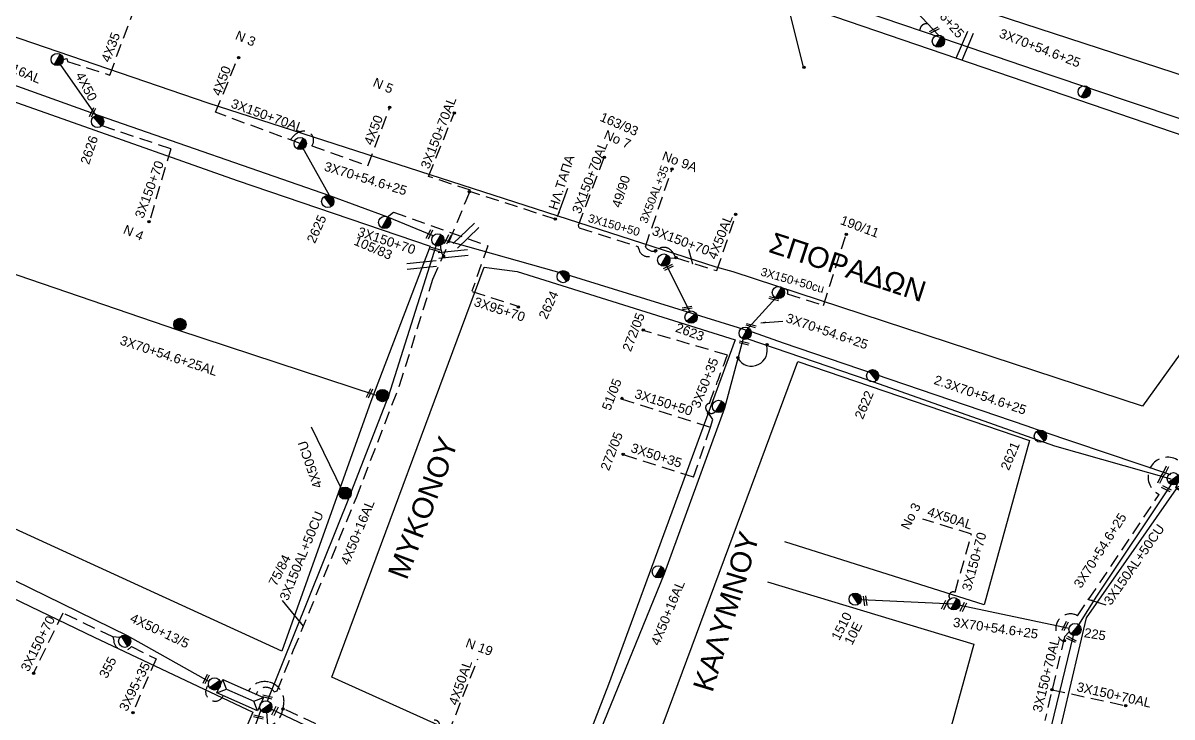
# Model space of a CAD drawing. Header units: millimetres. Extents: x 898 to 5598, y 789 to 3443.
# Drawn here: x 1534.7 to 1756.1, y 941.4 to 1075 of the extents above; entities that cross this region are included whole.
import ezdxf

# ---------------------------------------------------------------- set-up
doc = ezdxf.new("R2010")
doc.units = ezdxf.units.MM
doc.linetypes.add('DASHED', pattern=[19.05, 12.7, -6.35])
for name, color, linetype in [('Άγνωστα', 7, 'Continuous'), ('Γυμνά εναέρια ΧΤ (3Φ)   4x50CU', 7, 'Continuous'), ('Γυμνά εναέρια ΧΤ και ΦΟΠ (3Φ)   4x50+16AL', 7, 'Continuous'), ('Επιγραφές - Σχήματα', 7, 'Continuous'), ('Καλώδια Χ.Τ. 3Χ50+35', 7, 'DASHED'), ('Καλώδια ΧΤ   3x150+50AL', 7, 'DASHED'), ('Καλώδια ΧΤ   3x150+50AL XLPE', 7, 'DASHED'), ('Καλώδια ΧΤ   3x150+50CU', 7, 'DASHED'), ('Καλώδια ΧΤ   3x150+70AL', 7, 'DASHED'), ('Καλώδια ΧΤ   3x150AL+50CU', 7, 'DASHED'), ('Καλώδια ΧΤ   3x95+35 CU', 7, 'DASHED'), ('Καλώδια ΧΤ   3x95+35 XLPE', 7, 'DASHED'), ('Μηχανική τομή', 7, 'Continuous'), ('Στύλος Ξύλινος', 7, 'Continuous'), ('Στύλος Ξύλινος @ 1', 7, 'Continuous'), ('Στύλος ΦΜ', 7, 'Continuous'), ('Στύλος ΦΜ @ 1', 7, 'Continuous'), ('Συνδέσεις', 7, 'Continuous'), ('Συνεστραμμένα ΧΤ   3x70+54.6+25 AL', 7, 'SYN_LINE'), ('Τομή', 7, 'Continuous'), ('Υποσταθμός εναέριος 2 στύλων', 7, 'Continuous'), ('Υποσταθμός πόλεως', 7, 'Continuous'), ('Υπόβαθρο ΔΕΗ', 7, 'Continuous'), ('Υπόγεια καλώδια Παροχών ΧΤ   4x50AL', 7, 'DASHED')]:
    doc.layers.add(name, color=color, linetype=linetype)
doc.styles.add('arial', font='arial.ttf')
doc.styles.get("Standard").update_dxf_attribs({"font": 'arial.ttf'})
doc.linetypes.add('SYN_LINE', pattern='A,0.5,-0.0001,["/\\/\\/\\/",Standard,S=0.1,R=0,X=0,Y=-0.05],-0.25', length=0.7501)
doc.dimstyles.new('ISO-25', dxfattribs={"dimtxt": 2.5, "dimasz": 2.5, "dimexe": 1.25, "dimexo": 0.625, "dimtad": 1, "dimtxsty": 'Standard', "dimcen": 2.5, "dimadec": 0, "dimazin": 0, "dimtfac": 1, "dimtmove": 0, "dimatfit": 3, "dimfxl": 1, "dimarcsym": 0})

# ---------------------------------------------------------------- blocks, each defined once
blk = doc.blocks.new('ΥΠΑΡΧΩΝ ΤΣΙΜΕΝΤΕΝΙΟΣ ΣΤΥΛΟΣ')
at = {"layer": 'Στύλος ΦΜ'}
blk.add_hatch(color=7, dxfattribs=at).paths.add_polyline_path([(-1.29, -2.28, 0.574793), (2.62, 0, 0.268822), (1.3, 2.27)])
at = {"layer": 'Στύλος ΦΜ', "color": 7}
blk.add_line((-1.29, -2.28), (1.3, 2.27), dxfattribs=at)
blk.add_circle((0, 0), 2.62, dxfattribs=at)
at = {"layer": 'Στύλος ΦΜ', "flags": 4}
for tag, p in [('ΑΡΙΘΜΟΣ', (-4.68, 8.05)), ('ΤΥΠΟΣ', (-4.91, 3.03))]:
    blk.add_attdef(tag, p, '', height=4, dxfattribs=at)
blk = doc.blocks.new('ΥΠΑΡΧΩΝ ΞΥΛΙΝΟΣ ΣΤΥΛΟΣ')
at = {"layer": 'Στύλος Ξύλινος'}
h = blk.add_hatch(color=7, dxfattribs=at)
h.paths.add_polyline_path([(-2.62, 0, 0.270008), (-1.29, -2.28), (1.3, 2.27, 0.576266)])
h.paths.add_polyline_path([(-1.29, -2.28, 0.574793), (2.62, 0, 0.268822), (1.3, 2.27)])
at = {"layer": 'Στύλος Ξύλινος', "color": 7}
blk.add_line((-1.29, -2.28), (1.3, 2.27), dxfattribs=at)
blk.add_circle((0, 0), 2.62, dxfattribs=at)
at = {"layer": 'Στύλος Ξύλινος', "flags": 4}
for tag, p in [('ΑΡΙΘΜΟΣ', (-4.91, 8.6)), ('ΤΥΠΟΣ', (-4.85, 3.39))]:
    blk.add_attdef(tag, p, '', height=4, dxfattribs=at)
blk = doc.blocks.new('ΥΠΟΣΤΑΘΜΟΣ ΕΝΑΕΡΙΟΣ ΕΠΙ 2 ΣΤΥΛΩΝ')
at = {"layer": 'Υποσταθμός εναέριος 2 στύλων', "linetype": 'Continuous'}
for points in [[(-11.97, -2.11, 0.574793), (-8.45, -0.07, 0.268822), (-9.64, 1.98)], [(9.68, -2.15, 0.574793), (13.19, -0.1, 0.268822), (12.01, 1.95)]]:
    blk.add_hatch(color=256, dxfattribs=at).paths.add_polyline_path(points)
for p, q in [((-11.97, -2.11), (-9.64, 1.98)), ((9.68, -2.15), (12.01, 1.95))]:
    blk.add_line(p, q, dxfattribs=at)
for centre in [(-10.81, -0.07), (10.84, -0.1)]:
    blk.add_circle(centre, 2.36, dxfattribs=at)
at = {"layer": 'Υποσταθμός πόλεως', "linetype": 'Continuous', "ltscale": 40}
blk.add_lwpolyline([(-8.57, 2.82), (8.57, 2.82), (8.57, -2.82), (-8.57, -2.82)], close=True, dxfattribs=at)
for points in [[(-5.75, 0), (-8.57, 2.82)], [(-8.57, -2.82), (-5.75, 0)], [(-5.75, 0), (5.75, 0)], [(5.75, 0), (8.57, 2.82)], [(8.57, -2.82), (5.75, 0)]]:
    blk.add_lwpolyline(points, dxfattribs=at)
at = {"layer": 'Υποσταθμός εναέριος 2 στύλων', "ltscale": 40, "flags": 1}
for tag, p in [('ΜΕΤΑΣΧΗΜΑΤΙΣΜΟΣ', (14.09, 2.51)), ('ΙΣΧΥΣ', (14.07, -0.28)), ('ΑΡΙΘΜΟΣ', (14.19, -3))]:
    blk.add_attdef(tag, p, '', height=1.8, dxfattribs=at)
blk = doc.blocks.new('ΜΗΧΑΝΙΚΗ ΤΟΜΗ')
at = {"layer": 'Μηχανική τομή', "ltscale": 40}
for p, q in [((-1.89, 0.78), (1.89, 0.78)), ((1.89, 0), (-1.89, 0))]:
    blk.add_line(p, q, dxfattribs=at)
blk = doc.blocks.new('ΤΟΜΗ')
at = {"layer": 'Τομή', "ltscale": 40}
for p, q in [((-5.68, 0), (5.68, 0)), ((5.68, -2.33), (-5.68, -2.33))]:
    blk.add_line(p, q, dxfattribs=at)
blk = doc.blocks.new('_ΣΥΝΔΕΣΗ')
at = {"layer": 'Συνδέσεις', "linetype": 'SYN_LINE', "ltscale": 40}
blk.add_hatch(color=256, dxfattribs=at).paths.add_polyline_path([(0.5, -0.01, 1), (-0.5, -0.01, 1)])
at = {"layer": 'Συνδέσεις'}
blk.add_circle((0, -0.01), 0.5, dxfattribs=at)

msp = doc.modelspace()

# ---------------------------------------------------------------- linework, layer by layer
at = {"layer": 'Άγνωστα', "color": 62, "linetype": 'SYN_LINE', "ltscale": 15}
msp.add_lwpolyline([(1681.58, 1080.47), (1685.05, 1066.61)], dxfattribs=at)
at = {"layer": 'Άγνωστα', "color": 30, "linetype": 'DASHED', "ltscale": 0.2}
for points in [[(1656.74, 1031.15), (1656.74, 1031.15), (1656.74, 1031.15, -0.325002), (1654.63, 1031.96), (1659.74, 1046.86)], [(1641.89, 1035.61), (1653.18, 1032.01), (1653.43, 1031.27, 0.639917), (1656.59, 1030.92, -0.482149), (1659.53, 1031.31, -0.097083), (1660.48, 1029.8, 0.955921)]]:
    msp.add_lwpolyline(points, format="xyb", dxfattribs=at)
at = {"layer": 'Άγνωστα', "color": 30}
for points in [[(1615.83, 1033.28), (1639.51, 1026.63), (1675.2, 1015.55)], [(1658.72, 1028.35), (1663.17, 1019.4)]]:
    msp.add_lwpolyline(points, dxfattribs=at)
at = {"layer": 'Άγνωστα', "color": 1, "linetype": 'DASHED', "ltscale": 0.2}
msp.add_lwpolyline([(1621.26, 1023.35), (1630.03, 1020.51)], dxfattribs=at)
at = {"layer": 'Άγνωστα', "color": 62, "linetype": 'SYN_LINE', "ltscale": 20}
msp.add_lwpolyline([(1674.39, 1014.25), (1697.51, 1006.31), (1733.44, 993.6), (1755.87, 987.25), (1755.87, 987.25)], dxfattribs=at)
at = {"layer": 'Άγνωστα', "color": 30, "linetype": 'SYN_LINE', "ltscale": 20}
msp.add_lwpolyline([(1675.2, 1015.55), (1681.2, 1013.48), (1728.14, 997.49), (1730.97, 996.45), (1755.81, 988.11)], dxfattribs=at)
at = {"layer": 'Άγνωστα', "color": 1, "linetype": 'Continuous', "ltscale": 0.2}
msp.add_lwpolyline([(1570.54, 948.24), (1554.87, 957.06), (1523.57, 972.34), (1495.39, 985.62), (1469.26, 998.13), (1443.76, 1009.87)], dxfattribs=at)
at = {"layer": 'Άγνωστα', "color": 151}
msp.add_lwpolyline([(1582.6, 942.91), (1612.48, 928.75), (1641.34, 927.62), (1677.53, 910.05), (1720.12, 889.97)], dxfattribs=at)
at = {"layer": 'Γυμνά εναέρια ΧΤ (3Φ)   4x50CU', "color": 1}
msp.add_lwpolyline([(1548.86, 1057.22), (1541.98, 1067.04)], dxfattribs=at)
at = {"layer": 'Γυμνά εναέρια ΧΤ (3Φ)   4x50CU', "color": 62, "linetype": 'SYN_LINE', "ltscale": 15}
msp.add_lwpolyline([(1596.21, 985.12), (1590.34, 997.24)], dxfattribs=at)
at = {"layer": 'Γυμνά εναέρια ΧΤ και ΦΟΠ (3Φ)   4x50+16AL', "color": 1, "ltscale": 40}
msp.add_lwpolyline([(1613.78, 1034.08), (1605, 1037.67), (1593.85, 1041.78), (1549.49, 1057.18), (1518.82, 1068.14)], dxfattribs=at)
at = {"layer": 'Γυμνά εναέρια ΧΤ και ΦΟΠ (3Φ)   4x50+16AL', "color": 62, "ltscale": 40}
for points in [[(1581.83, 944.52), (1597.89, 984.43), (1597.96, 984.69), (1605.18, 1003.31), (1614.3, 1032.15)], [(1673.47, 1014.3), (1669.87, 1000.89), (1658.22, 968.97), (1641.78, 928.71)]]:
    msp.add_lwpolyline(points, dxfattribs=at)
at = {"layer": 'Καλώδια Χ.Τ. 3Χ50+35', "color": 62, "linetype": 'DASHED', "ltscale": 0.2}
msp.add_lwpolyline([(1667.63, 998.69), (1666.53, 1000.33, -0.652721), (1666.96, 1001.81, 0.000476), (1670.43, 1011.08), (1653.94, 1015.93)], format="xyb", dxfattribs=at)
msp.add_lwpolyline([(1663.89, 987.58), (1650.13, 991.96)], dxfattribs=at)
at = {"layer": 'Καλώδια ΧΤ   3x150+50AL', "color": 62, "linetype": 'DASHED', "ltscale": 0.2}
msp.add_lwpolyline([(1649.99, 1002.71), (1667.17, 997.24), (1667.63, 998.69)], dxfattribs=at)
at = {"layer": 'Καλώδια ΧΤ   3x150+50AL XLPE', "color": 6, "linetype": 'DASHED', "ltscale": 0.2}
msp.add_lwpolyline([(1637.27, 1037.28), (1620.82, 1042.58)], dxfattribs=at)
at = {"layer": 'Καλώδια ΧΤ   3x150+50AL XLPE', "color": 3, "linetype": 'DASHED', "ltscale": 0.2}
msp.add_lwpolyline([(1663.89, 987.58), (1667.17, 997.24)], dxfattribs=at)
at = {"layer": 'Καλώδια ΧΤ   3x150+50AL XLPE', "color": 6, "linetype": 'DASHED', "ltscale": 0.2}
msp.add_arc((1620.85, 1032.54), 5.73, 180.9559, 204.9187, dxfattribs=at)
at = {"layer": 'Καλώδια ΧΤ   3x150+50AL XLPE', "color": 7, "linetype": 'Continuous', "ltscale": 0.2}
msp.add_arc((1675.07, 1012.03), 3.05, 211.2518, 19.0462, dxfattribs=at)
at = {"layer": 'Καλώδια ΧΤ   3x150+50AL XLPE', "color": 3, "linetype": 'DASHED', "ltscale": 0.2}
msp.add_arc((1667.31, 1001.09), 1.22, 243.1046, 314.1059, dxfattribs=at)
at = {"layer": 'Καλώδια ΧΤ   3x150+50AL XLPE', "color": 1, "linetype": 'DASHED', "ltscale": 0.2}
msp.add_arc((1571.7, 946.26), 1.78, 132.2351, 334.3673, dxfattribs=at)
at = {"layer": 'Καλώδια ΧΤ   3x150+50CU', "color": 27, "ltscale": 0.2}
msp.add_lwpolyline([(1737.89, 960.91), (1753.62, 984.27)], dxfattribs=at)
msp.add_arc((1736.5, 958.46), 2.82, 60.3938, 241.8537, dxfattribs=at)
at = {"layer": 'Καλώδια ΧΤ   3x150+50CU', "color": 85, "linetype": 'DASHED', "ltscale": 0.2}
msp.add_arc((1580.92, 943.36), 3.87, 270.3692, 355.4826, dxfattribs=at)
at = {"layer": 'Καλώδια ΧΤ   3x150+70AL', "color": 1, "ltscale": 0.2}
for points in [[(1542.48, 1068.01), (1543.17, 1068.17), (1543.3, 1067.61), (1551.44, 1065), (1556.28, 1077.93)], [(1571.82, 1057.84), (1576.12, 1068.29)], [(1588.37, 1051.44), (1588.15, 1051.83), (1571.82, 1057.84)], [(1549.93, 1055.29), (1563.2, 1050.84), (1559.05, 1036.65)]]:
    msp.add_lwpolyline(points, dxfattribs=at)
at = {"layer": 'Καλώδια ΧΤ   3x150+70AL', "color": 6, "ltscale": 0.2}
msp.add_lwpolyline([(1620.08, 1040.86), (1620.93, 1042.82), (1612.87, 1045.48), (1617.77, 1057.68)], dxfattribs=at)
at = {"layer": 'Καλώδια ΧΤ   3x150+70AL', "color": 1, "linetype": 'SYN_LINE', "ltscale": 10}
msp.add_lwpolyline([(1593.81, 1041.8), (1588.37, 1051.44)], dxfattribs=at)
at = {"layer": 'Καλώδια ΧΤ   3x150+70AL', "color": 30, "ltscale": 0.2}
msp.add_lwpolyline([(1641.89, 1035.61), (1641.72, 1036.11), (1646.69, 1049.15)], dxfattribs=at)
at = {"layer": 'Καλώδια ΧΤ   3x150+70AL', "color": 1, "linetype": 'DASHED', "ltscale": 0.2}
for points in [[(1604.88, 1037.68), (1606.12, 1038.61), (1624.28, 1032.14), (1621.2, 1023.38), (1621.2, 1023.38)], [(1553.38, 956.73), (1552.03, 956.86), (1542.4, 961.44), (1536.72, 949.82)]]:
    msp.add_lwpolyline(points, dxfattribs=at)
at = {"layer": 'Καλώδια ΧΤ   3x150+70AL', "color": 27, "linetype": 'DASHED', "ltscale": 0.2}
for points in [[(1714.28, 965.43), (1717.48, 976.63)], [(1732.97, 946.68), (1747.15, 943.61)]]:
    msp.add_lwpolyline(points, dxfattribs=at)
at = {"layer": 'Καλώδια ΧΤ   3x150+70AL', "color": 27, "ltscale": 0.2}
msp.add_lwpolyline([(1736.29, 957.85), (1735.37, 956.86), (1731.58, 940.75)], dxfattribs=at)
at = {"layer": 'Καλώδια ΧΤ   3x150+70AL', "color": 85, "ltscale": 0.2}
msp.add_lwpolyline([(1640.28, 927.1), (1639.43, 926.5), (1635.78, 916.58), (1615.16, 926.17), (1615.14, 927.34, 0.398974), (1611.92, 930.61), (1584.77, 943.06), (1584.77, 943.06, 0.453792), (1582.01, 948.18, 0.314985), (1578.16, 946.44, 1.994134)], format="xyb", dxfattribs=at)
at = {"layer": 'Καλώδια ΧΤ   3x150+70AL', "color": 27, "ltscale": 0.2}
msp.add_arc((1755.24, 987.67), 3.77, 0.217, 244.514, dxfattribs=at)
at = {"layer": 'Καλώδια ΧΤ   3x150+70AL', "color": 27, "linetype": 'DASHED', "ltscale": 0.2}
msp.add_arc((1713.92, 964.7), 0.818, 64.342, 221.2366, dxfattribs=at)
at = {"layer": 'Καλώδια ΧΤ   3x150AL+50CU', "color": 0, "linetype": 'SYN_LINE', "ltscale": 10}
msp.add_line((1673.88, 1015.62), (1679.76, 1022.15), dxfattribs=at)
at = {"layer": 'Καλώδια ΧΤ   3x150AL+50CU', "color": 6, "ltscale": 0.2}
msp.add_lwpolyline([(1579.87, 945.74), (1579.61, 945.7, -0.647261), (1583.15, 946.25), (1583.72, 946.46), (1586.87, 954.35), (1598.97, 983.67), (1607.27, 1005.25), (1613.69, 1025.71), (1616.92, 1033.07), (1620.08, 1040.86)], format="xyb", dxfattribs=at)
at = {"layer": 'Καλώδια ΧΤ   3x150AL+50CU', "color": 0, "linetype": 'DASHED', "ltscale": 0.2}
msp.add_lwpolyline([(1681.25, 1023.79, -0.77443), (1681.97, 1022.88), (1688.92, 1020.65), (1693.33, 1034.34)], format="xyb", dxfattribs=at)
msp.add_arc((1708.77, 1073.63), 1.26, 77.3666, 180.9471, dxfattribs=at)
at = {"layer": 'Καλώδια ΧΤ   3x95+35 CU', "color": 1, "linetype": 'DASHED', "ltscale": 0.2}
msp.add_lwpolyline([(1552.03, 956.86), (1552.21, 956.23, 0.694685), (1555.62, 954.97), (1560.37, 952.65), (1555.82, 942.19)], format="xyb", dxfattribs=at)
at = {"layer": 'Συνεστραμμένα ΧΤ   3x70+54.6+25 AL', "color": 62, "linetype": 'SYN_LINE', "ltscale": 20}
msp.add_lwpolyline([(1575.14, 1116.47), (1599.44, 1108.92), (1622.2, 1101.78), (1661.06, 1088.92), (1700.2, 1076.08), (1711.9, 1072.11)], dxfattribs=at)
at = {"layer": 'Συνεστραμμένα ΧΤ   3x70+54.6+25 AL', "color": 62, "linetype": 'SYN_LINE', "ltscale": 10}
msp.add_lwpolyline([(1711.08, 1072.71), (1703.66, 1080.63)], dxfattribs=at)
at = {"layer": 'Συνεστραμμένα ΧΤ   3x70+54.6+25 AL', "color": 6, "linetype": 'SYN_LINE', "ltscale": 20}
msp.add_lwpolyline([(1712.03, 1072.06), (1732.38, 1065.14), (1757.02, 1056.81), (1777.33, 1049.74), (1793.27, 1042.81)], dxfattribs=at)
at = {"layer": 'Συνεστραμμένα ΧΤ   3x70+54.6+25 AL', "color": 62, "ltscale": 20}
msp.add_lwpolyline([(1602.82, 1003.31), (1564.59, 1015.91), (1526.6, 1028.84)], dxfattribs=at)
at = {"layer": 'Συνεστραμμένα ΧΤ   3x70+54.6+25 AL', "color": 85, "ltscale": 20}
msp.add_lwpolyline([(1726.74, 912.09), (1732.3, 937.3), (1737.11, 957.13), (1738.13, 959.19), (1741.58, 964.72), (1756.03, 986.29), (1755.64, 986.1)], dxfattribs=at)
at = {"layer": 'Συνεστραμμένα ΧΤ   3x70+54.6+25 AL', "color": 27, "linetype": 'SYN_LINE', "ltscale": 20}
for points in [[(1696.23, 964.06), (1714.05, 963.24), (1736.24, 958.52)], [(1581.64, 942.45), (1581.86, 939.86), (1576.85, 924.75), (1574.54, 924.49)]]:
    msp.add_lwpolyline(points, dxfattribs=at)
at = {"layer": 'Συνεστραμμένα ΧΤ   3x70+54.6+25 AL', "color": 2, "linetype": 'SYN_LINE', "ltscale": 20}
msp.add_lwpolyline([(1551.18, 873.62), (1568.7, 913.49), (1574.3, 925.5), (1580.57, 942.69)], dxfattribs=at)
at = {"layer": 'Υπόβαθρο ΔΕΗ'}
for points in [[(1788.65, 1054.33), (1827.83, 1112.04), (1853, 1150.79), (1790.43, 1169.14), (1789.77, 1169.38), (1769.6, 1087.02), (1752.3, 1092.62), (1771.13, 1175.43), (1719.41, 1190.92), (1671.58, 1205.65), (1638.5, 1180), (1612.48, 1190.01), (1550.25, 1136.75), (1550, 1133.59), (1644.13, 1102.14), (1759.2, 1064.61), (1788.65, 1054.33)], [(1782.06, 1045.25), (1750.41, 1001.24), (1671.55, 1027.11), (1668.28, 1028.04), (1570.4, 1059.57), (1507.64, 1081.11), (1496.16, 1084.85), (1496.57, 1090.28), (1539.63, 1127.48), (1590.31, 1109.71), (1688.61, 1077.11), (1782.06, 1045.25)], [(1613.15, 1032.04), (1601.72, 1002.14), (1584.6, 954.13), (1508.55, 988.87), (1459.42, 1011.67), (1427.65, 1025.78), (1427.51, 1031.68), (1451.56, 1052.38), (1481.39, 1079.1), (1500.14, 1071.46), (1543.28, 1056.24), (1575.98, 1044.7), (1613.15, 1032.04)], [(1623.57, 1028.04), (1629.94, 1027.17), (1671.91, 1014.01), (1647.51, 947.71), (1640.1, 928.43), (1594.2, 949.09), (1623.57, 1028.04)], [(1579, 942.33), (1569.81, 920.98), (1556.48, 890.42), (1549.62, 874.22), (1514.61, 890.69), (1466.14, 913.41), (1419.15, 936.27), (1388.2, 950.54), (1362.52, 973.8), (1399.64, 1006.59), (1415.4, 1020.46), (1475.18, 992.02), (1509.58, 975.48), (1548.45, 956.79), (1579, 942.33)], [(1678.14, 967.43), (1717.91, 955.42), (1703.09, 901.61), (1670.94, 915.11), (1652.03, 923.86), (1684.02, 1009.85), (1728.63, 994.67), (1719.88, 963.05), (1681.48, 975.13)], [(1775.05, 841.76), (1824.02, 933.04), (1835.42, 952.76), (1805, 965.69), (1776.93, 976.82), (1756.87, 985.36), (1739.57, 960.54), (1718.88, 872.47), (1775.05, 841.76)]]:
    msp.add_lwpolyline(points, dxfattribs=at)
at = {"layer": 'Υπόγεια καλώδια Παροχών ΧΤ   4x50AL', "color": 1, "linetype": 'DASHED', "ltscale": 0.2}
msp.add_lwpolyline([(1586.23, 1052.54), (1586.92, 1053.31, -0.226778), (1589.02, 1054.2, -0.594332), (1590.39, 1051.39), (1601.14, 1047.56), (1605.33, 1058.66)], format="xyb", dxfattribs=at)
at = {"layer": 'Υπόγεια καλώδια Παροχών ΧΤ   4x50AL', "color": 30, "ltscale": 0.2}
msp.add_lwpolyline([(1659.3, 1029.74), (1660.55, 1029.83), (1668.4, 1027.36), (1672.09, 1038.18)], dxfattribs=at)
at = {"layer": 'Υπόγεια καλώδια Παροχών ΧΤ   4x50AL', "color": 27, "linetype": 'DASHED', "ltscale": 0.2}
msp.add_lwpolyline([(1717.48, 976.63), (1708.05, 979.51)], dxfattribs=at)
at = {"layer": 'Υπόγεια καλώδια Παροχών ΧΤ   4x50AL', "color": 151, "ltscale": 0.2}
msp.add_lwpolyline([(1613.14, 940.37, -1.153245), (1614.66, 939.02), (1616.69, 938.29), (1622.36, 952.63)], format="xyb", dxfattribs=at)

# ---------------------------------------------------------------- block references
at = {"layer": 'Μηχανική τομή'}
for p, xscale, yscale, zscale, rotation in [((1710.38, 1073.5), 0.4999999999999996, 0.4999999999999996, 0.4999999999999996, 27.64263737240105), ((1548.31, 1057.73), 0.4999999999999995, 0.4999999999999995, 0.4999999999999995, 63.70707487867689), ((1613.2, 1034.29), 0.4999999999999995, 0.4999999999999995, 0.4999999999999995, 63.70707487867689), ((1616.72, 1033.29), 0.4999999999999995, 0.4999999999999995, 0.4999999999999995, 63.70707487867689), ((1614.24, 1031.62), 0.4999999999999996, 0.4999999999999996, 0.4999999999999996, 165.8036355537972), ((1658.98, 1028.17), 0.4999999999999996, 0.4999999999999996, 0.4999999999999996, 205.6498075281744), ((1662.67, 1020.37), 0.4999999999999994, 0.4999999999999994, 0.4999999999999994, 188.6268224500605), ((1679.44, 1022.15), 0.4999999999999994, 0.4999999999999994, 0.4999999999999994, 165.8036355537972), ((1675.05, 1016.98), 0.4999999999999995, 0.4999999999999995, 0.4999999999999995, 165.8036355537972), ((1673.68, 1013.61), 0.4999999999999996, 0.4999999999999996, 0.4999999999999996, 165.8036355537972), ((1601.66, 1003.68), 0.4999999999999995, 0.4999999999999995, 0.4999999999999995, 63.70707487867689), ((1754.96, 988.75), 0.4999999999999995, 0.4999999999999995, 0.4999999999999995, 63.70707487867689), ((1754.1, 987.2), 0.4999999999999995, 0.4999999999999995, 0.4999999999999995, 63.70707487867689), ((1755.08, 985.56), 0.4999999999999998, 0.4999999999999998, 0.4999999999999998, 153.0940910941707), ((1696.76, 963.77), 0.4999999999999996, 0.4999999999999996, 0.4999999999999996, 277.2822433604371), ((1712.45, 962.93), 0.4999999999999995, 0.4999999999999995, 0.4999999999999995, 63.70707487867689), ((1716.05, 962.5), 0.4999999999999995, 0.4999999999999995, 0.4999999999999995, 63.70707487867689), ((1735.68, 958.85), 0.4999999999999995, 0.4999999999999995, 0.4999999999999995, 63.70707487867689), ((1736.79, 956.55), 0.4999999999999998, 0.4999999999999998, 0.4999999999999998, 153.0940910941707), ((1570.2, 948.64), 0.4999999999999995, 0.4999999999999995, 0.4999999999999995, 63.70707487867689), ((1581.86, 945.45), 0.4999999999999996, 0.4999999999999996, 0.4999999999999996, 165.8036355537972), ((1583.46, 942.5), 0.4999999999999995, 0.4999999999999995, 0.4999999999999995, 63.70707487867689), ((1580.15, 941.63), 0.4999999999999996, 0.4999999999999996, 0.4999999999999996, 165.8036355537972)]:
    msp.add_blockref('ΜΗΧΑΝΙΚΗ ΤΟΜΗ', p, dxfattribs=dict(at, xscale=xscale, yscale=yscale, zscale=zscale, rotation=rotation))
at = {"layer": 'Στύλος Ξύλινος @ 1', "ltscale": 40, "xscale": 0.4499999999998181, "yscale": 0.4499999999998181, "zscale": 0.4499999999998181}
for p in [(1564.96, 1017.02), (1604, 1003.31), (1596.77, 984.52)]:
    msp.add_blockref('ΥΠΑΡΧΩΝ ΞΥΛΙΝΟΣ ΣΤΥΛΟΣ', p, dxfattribs=at)
at = {"layer": 'Στύλος ΦΜ @ 1', "ltscale": 40, "xscale": 0.4499999999998181, "yscale": 0.4499999999998181, "zscale": 0.4499999999998181}
for p in [(1711.08, 1071.53), (1541.31, 1068.01), (1739.17, 1061.76), (1588.15, 1051.83), (1604.41, 1036.65), (1614.65, 1033.28), (1658.17, 1029.4), (1680.26, 1023.15), (1673.85, 1015.3), (1668.74, 1001.23), (1657.12, 969.38), (1714.05, 963.24)]:
    msp.add_blockref('ΥΠΑΡΧΩΝ ΤΣΙΜΕΝΤΕΝΙΟΣ ΣΤΥΛΟΣ', p, dxfattribs=at)
at = {"layer": 'Στύλος ΦΜ @ 1', "ltscale": 40}
ref = msp.add_blockref('ΥΠΑΡΧΩΝ ΤΣΙΜΕΝΤΕΝΙΟΣ ΣΤΥΛΟΣ', (1549.1, 1056.07), dxfattribs=dict(at, xscale=0.4499999999998181, yscale=0.4499999999998181, zscale=0.4499999999998181, rotation=71.43072670211767))
ref.add_attrib('ΤΥΠΟΣ', '2626', (1547.45, 1047.65), dxfattribs={"layer": 'Στύλος ΦΜ', "height": 1.8, "rotation": 71.4307, "flags": 4})
ref = msp.add_blockref('ΥΠΑΡΧΩΝ ΤΣΙΜΕΝΤΕΝΙΟΣ ΣΤΥΛΟΣ', (1593.44, 1040.68), dxfattribs=dict(at, xscale=0.4499999999998181, yscale=0.4499999999998181, zscale=0.4499999999998181, rotation=65.72713408142029))
ref.add_attrib('ΤΥΠΟΣ', '2625', (1590.96, 1032.46), dxfattribs={"layer": 'Στύλος ΦΜ', "height": 1.8, "rotation": 65.7271, "flags": 4})
ref = msp.add_blockref('ΥΠΑΡΧΩΝ ΤΣΙΜΕΝΤΕΝΙΟΣ ΣΤΥΛΟΣ', (1638.8, 1026.2), dxfattribs=dict(at, xscale=0.4499999999998181, yscale=0.4499999999998181, zscale=0.4499999999998181, rotation=65.25679502870538))
ref.add_attrib('ΤΥΠΟΣ', '2624', (1635.61, 1017.84), dxfattribs={"layer": 'Στύλος ΦΜ', "height": 1.8, "rotation": 65.2568, "flags": 4})
ref = msp.add_blockref('ΥΠΑΡΧΩΝ ΤΣΙΜΕΝΤΕΝΙΟΣ ΣΤΥΛΟΣ', (1663.43, 1018.42), dxfattribs=dict(at, xscale=0.4499999999998181, yscale=0.4499999999998181, zscale=0.4499999999998181, rotation=340.0898672126748))
ref.add_attrib('ΤΥΠΟΣ', '2623', (1660.27, 1015.66), dxfattribs={"layer": 'Στύλος ΦΜ', "height": 1.8, "rotation": 340.0899, "flags": 4})
ref = msp.add_blockref('ΥΠΑΡΧΩΝ ΤΣΙΜΕΝΤΕΝΙΟΣ ΣΤΥΛΟΣ', (1698.41, 1007.12), dxfattribs=dict(at, xscale=0.449999999999818, yscale=0.449999999999818, zscale=0.449999999999818, rotation=67.32628143152205))
ref.add_attrib('ΤΥΠΟΣ', '2622', (1696.52, 998.6), dxfattribs={"layer": 'Στύλος ΦΜ', "height": 1.8, "rotation": 67.3263, "flags": 4})
ref = msp.add_blockref('ΥΠΑΡΧΩΝ ΤΣΙΜΕΝΤΕΝΙΟΣ ΣΤΥΛΟΣ', (1730.72, 995.5), dxfattribs=dict(at, xscale=0.449999999999818, yscale=0.449999999999818, zscale=0.449999999999818, rotation=67.32628143152205))
ref.add_attrib('ΤΥΠΟΣ', '2621', (1724.64, 988.76), dxfattribs={"layer": 'Στύλος ΦΜ', "height": 1.8, "rotation": 67.3263, "flags": 4})
ref = msp.add_blockref('ΥΠΑΡΧΩΝ ΤΣΙΜΕΝΤΕΝΙΟΣ ΣΤΥΛΟΣ', (1695.05, 964.12), dxfattribs=dict(at, xscale=0.4499999999998181, yscale=0.4499999999998181, zscale=0.4499999999998181, rotation=63.09932009590194))
ref.add_attrib('ΤΥΠΟΣ', '1510', (1691.97, 956.02), dxfattribs={"layer": 'Στύλος ΦΜ', "height": 1.8, "rotation": 63.0993, "flags": 4})
ref.add_attrib('ΑΡΙΘΜΟΣ', '10E', (1694.45, 955.14), dxfattribs={"layer": 'Στύλος ΦΜ', "height": 1.8, "rotation": 63.0993, "flags": 4})
ref = msp.add_blockref('ΥΠΑΡΧΩΝ ΤΣΙΜΕΝΤΕΝΙΟΣ ΣΤΥΛΟΣ', (1737.39, 958.27), dxfattribs=dict(at, xscale=0.4499999999998181, yscale=0.4499999999998181, zscale=0.4499999999998181, rotation=350.7781014388726))
ref.add_attrib('ΤΥΠΟΣ', '225', (1739.03, 956.82), dxfattribs={"layer": 'Στύλος ΦΜ', "height": 1.8, "rotation": 350.7781, "flags": 4})
ref = msp.add_blockref('ΥΠΑΡΧΩΝ ΤΣΙΜΕΝΤΕΝΙΟΣ ΣΤΥΛΟΣ', (1554.32, 956.01), dxfattribs=dict(at, xscale=0.4499999999998183, yscale=0.4499999999998183, zscale=0.4499999999998183, rotation=62.41357744644815))
ref.add_attrib('ΤΥΠΟΣ', '355', (1550.89, 948.7), dxfattribs={"layer": 'Στύλος ΦΜ', "height": 1.8, "rotation": 62.4136, "flags": 4})
at = {"layer": 'Συνδέσεις', "xscale": 0.4499999999999886, "yscale": 0.4499999999999886, "zscale": 0.4499999999999886}
for p in [(1576.25, 1068.38), (1685.18, 1066.51), (1605.34, 1058.82), (1617.81, 1057.69), (1646.73, 1049.18), (1659.74, 1046.93), (1620.71, 1042.54), (1672.02, 1038.19), (1558.99, 1036.77), (1637.27, 1037.29), (1693.31, 1034.33), (1615.74, 1030.1), (1656.63, 1031.22), (1660.54, 1029.87), (1630.16, 1020.37), (1654.22, 1015.93), (1678.07, 1013.14), (1672.44, 1010.63), (1650.12, 1002.75), (1666.82, 999.9), (1650.35, 991.97), (1735.33, 956.14), (1536.76, 949.86), (1732.97, 946.68), (1584.79, 943), (1747.15, 943.61), (1555.93, 942.27)]:
    msp.add_blockref('_ΣΥΝΔΕΣΗ', p, dxfattribs=at)
at = {"layer": 'Τομή', "xscale": 0.4999999999999999, "yscale": 0.4999999999999999, "zscale": 0.4999999999999999}
for p, rotation in [((1715.61, 1070.86), 67.06671815682607), ((1619.68, 1034.52), 43.80611632343892), ((1611.47, 1029.01), 5.664300223032414), ((1617.55, 1031.15), 5.664300223032414)]:
    msp.add_blockref('ΤΟΜΗ', p, dxfattribs=dict(at, rotation=rotation))
at = {"layer": 'Υποσταθμός εναέριος 2 στύλων', "xscale": 0.4999999999999999, "yscale": 0.4999999999999999, "zscale": 0.4999999999999999, "rotation": 336.1196951630569}
for p in [(1761.29, 985.15), (1576.58, 945.63)]:
    msp.add_blockref('ΥΠΟΣΤΑΘΜΟΣ ΕΝΑΕΡΙΟΣ ΕΠΙ 2 ΣΤΥΛΩΝ', p, dxfattribs=at)

# ---------------------------------------------------------------- texts
at = {"ltscale": 40, "char_height": 4, "width": 94.4586, "attachment_point": 1, "style": 'arial'}
for s, insert, rotation in [('ΣΠOPAΔΩN', (1679.41, 1034.81), 341.8106), ('MYKONOY', (1604.9, 969.03), 69.5142), ('KAΛYMNOY', (1663.71, 947.15), 73.281)]:
    msp.add_mtext(s, dxfattribs=dict(at, insert=insert, rotation=rotation))
at = {"layer": 'Άγνωστα', "ltscale": 40, "attachment_point": 1, "style": 'arial'}
for s, insert, char_height, width, rotation in [('3X70+54.6+25', (1705.47, 1085.64), 1.8, 31.6072, 310.6414), ('\\pt1.8,3.6,5.4;N 3', (1576.17, 1073.65), 1.8, 10.9389, 336.8929), ('3X70+54.6+25', (1723.25, 1074.01), 1.8, 31.6072, 339.098), ('4X35', (1549.73, 1067.94), 1.8, 31.6072, 69.1804), ('4X50', (1546.38, 1065.83), 1.8, 31.6072, 297.634), ('4X50', (1571.08, 1061.48), 1.8, 31.6072, 69.1804), ('\\pt1.8,3.6,5.4;N 5', (1602.69, 1064.59), 1.8, 10.9389, 336.8929), ('4X50', (1600.34, 1052), 1.8, 31.6072, 69.0323), ('\\pt1.8,3.6,5.4;163/93', (1646.41, 1057.91), 1.8, 10.9389, 336.8929), ('\\pt1.8,3.6,5.4;No 7', (1647.17, 1054.51), 1.8, 10.9389, 336.8929), ('\\pt1.8,3.6,5.4;ΗΛ.ΤΑΠΑ', (1635.94, 1039.43), 1.8, 10.9389, 72.1618), ('\\pt1.8,3.6,5.4;No 9A', (1658.31, 1050.41), 1.8, 10.9389, 339.4399), ('3X150+70', (1556.22, 1037.9), 1.8, 31.6072, 69.6671), ('3X70+54.6+25', (1593.12, 1048.39), 1.8, 31.6072, 342.9063), ('3X50AL+35', (1653.42, 1036.88), 1.6, 31.6072, 68.6152), ('\\pt1.8,3.6,5.4;49/90', (1648.1, 1039.89), 1.8, 10.9389, 72.1618), ('3X150+50', (1643.88, 1038.31), 1.6, 31.6072, 344.1495), ('\\pt1.8,3.6,5.4;N 4', (1554.59, 1036.26), 1.8, 10.9389, 336.8929), ('\\pt1.8,3.6,5.4;190/11', (1692.66, 1038.04), 1.8, 10.9389, 339.4399), ('\\pt1.8,3.6,5.4;105/83', (1599.01, 1034.08), 1.8, 10.9389, 336.8929), ('3X150+70', (1599.6, 1035.83), 1.8, 31.6072, 341.4049), ('3X150+70', (1656.39, 1036.01), 1.8, 31.6072, 339.5167), ('3X150+50cu', (1677.13, 1028), 1.6, 31.6072, 344.1495), ('3X95+70', (1622, 1022.33), 1.8, 31.6072, 342.1538), ('\\pt1.8,3.6,5.4;272/05', (1650.13, 1012.27), 1.8, 10.9389, 68.9472), ('3X70+54.6+25', (1682.11, 1019.21), 1.8, 31.6072, 341.2009), ('3X50+35', (1663.35, 1001.38), 1.8, 31.6072, 68.2612), ('2.3X70+54.6+25', (1710.63, 1007.29), 1.8, 31.6072, 341.2009), ('\\pt1.8,3.6,5.4;51/05', (1646.17, 1000.91), 1.8, 10.9389, 68.9472), ('3X150+50', (1652.94, 1004.63), 1.8, 31.6072, 342.1538), ('\\pt1.8,3.6,5.4;272/05', (1645.91, 989.33), 1.8, 10.9389, 68.9472), ('3X50+35', (1652.22, 994.2), 1.8, 31.6072, 342.1538), ('\\pt1.8,3.6,5.4;No 3', (1703.75, 978.12), 1.8, 10.9389, 63.2907), ('3X70+54.6+25', (1737.02, 967.03), 1.8, 31.6072, 57.3699), ('3X150+70', (1715.56, 966.04), 1.8, 31.6072, 74.6012), ('\\pt1.8,3.6,5.4;75/84', (1581.94, 967.27), 1.8, 10.9389, 63.2907), ('3X150+70', (1534.19, 950.81), 1.8, 31.6072, 63.334), ('3X70+54.6+25', (1714.06, 960.6), 1.8, 31.6072, 351.8832), ('\\pt1.8,3.6,5.4;N 19', (1620.46, 956.66), 1.8, 10.9389, 339.7913)]:
    msp.add_mtext(s, dxfattribs=dict(at, insert=insert, char_height=char_height, width=width, rotation=rotation))
at = {"layer": 'Γυμνά εναέρια ΧΤ (3Φ)   4x50CU', "ltscale": 40, "insert": (1590.72, 985.21), "char_height": 1.8, "width": 31.6072, "attachment_point": 1, "rotation": 109.0417, "style": 'arial'}
msp.add_mtext('4X50CU', dxfattribs=at)
at = {"layer": 'Γυμνά εναέρια ΧΤ και ΦΟΠ (3Φ)   4x50+16AL', "ltscale": 40, "char_height": 1.8, "width": 31.6072, "attachment_point": 1, "style": 'arial'}
for insert, rotation in [((1526.27, 1070.12), 337.1032), ((1595.83, 971.22), 67.6496), ((1655.6, 955.71), 67.6496)]:
    msp.add_mtext('4X50+16AL', dxfattribs=dict(at, insert=insert, rotation=rotation))
at = {"layer": 'Καλώδια ΧΤ   3x150+70AL', "ltscale": 0.2, "char_height": 1.8, "width": 31.6072, "attachment_point": 1, "style": 'arial'}
for s, insert, rotation in [('3X150+70AL', (1575.24, 1060.5), 340.3837), ('3X150+70AL', (1611.26, 1047.44), 68.6152), ('3X150+70AL', (1640.42, 1038.82), 68.6152), ('4X50+13/5', (1555.95, 961.47), 334.5998), ('\\pt16.2;3X150+70AL', (1729.19, 942.65), 75.9784), ('3X150+70AL', (1737.99, 948.19), 347.2522)]:
    msp.add_mtext(s, dxfattribs=dict(at, insert=insert, rotation=rotation))
at = {"layer": 'Καλώδια ΧΤ   3x150AL+50CU', "ltscale": 0.2, "char_height": 1.8, "width": 31.6072, "attachment_point": 1, "style": 'arial'}
for insert, rotation in [((1584.08, 964.36), 67.6496), ((1742.8, 963.83), 54.9261)]:
    msp.add_mtext('3X150AL+50CU', dxfattribs=dict(at, insert=insert, rotation=rotation))
at = {"layer": 'Καλώδια ΧΤ   3x95+35 XLPE', "ltscale": 0.2, "insert": (1553.15, 943.17), "char_height": 1.8, "width": 31.6072, "attachment_point": 1, "rotation": 63.334, "style": 'arial'}
msp.add_mtext('3X95+35', dxfattribs=at)
at = {"layer": 'Συνεστραμμένα ΧΤ   3x70+54.6+25 AL', "ltscale": 20, "insert": (1553.82, 1014.91), "char_height": 1.8, "width": 31.6072, "attachment_point": 1, "rotation": 341.6965, "style": 'arial'}
msp.add_mtext('3X70+54.6+25AL', dxfattribs=at)
at = {"layer": 'Υπόγεια καλώδια Παροχών ΧΤ   4x50AL', "ltscale": 0.2, "char_height": 1.8, "width": 31.6072, "attachment_point": 1, "style": 'arial'}
for insert, rotation in [((1666.58, 1030.02), 68.6152), ((1709.33, 981.93), 342.4169), ((1616.67, 944.12), 70.9489)]:
    msp.add_mtext('4X50AL', dxfattribs=dict(at, insert=insert, rotation=rotation))

# ---------------------------------------------------------------- leaders
at = {"layer": 'Επιγραφές - Σχήματα', "ltscale": 40}
for points in [[(1637.71, 1037.75), (1639.68, 1043.21)], [(1663.78, 1028.58), (1663, 1031.41)], [(1676.87, 1017.33), (1681.09, 1017.66)], [(1588.78, 958.91), (1584.71, 963.84)], [(1739.83, 964.13), (1743.3, 963)]]:
    msp.add_leader(points, dimstyle='ISO-25', override={"dimasz": 1, "dimtad": 0}, dxfattribs=at)

doc.saveas('drawing.dxf')
